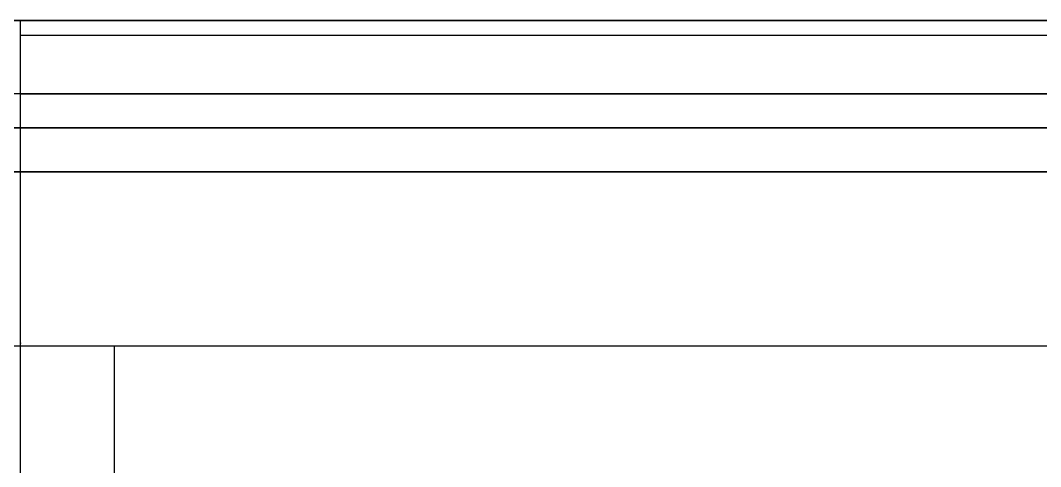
# Model space of a CAD drawing. Header units: centimetres. Extents: x -5.8 to 12.4, y -3.2 to 8.
# Drawn here: x 0 to 3.476, y 1.979 to 3.5 of the extents above; entities that cross this region are included whole.
import ezdxf

# ---------------------------------------------------------------- set-up
doc = ezdxf.new("R2010")
doc.units = ezdxf.units.CM
doc.header["$MEASUREMENT"] = 0
for name, color, linetype in [('2 - Base_Base Skirt XY', 7, 'Continuous'), ('2 - Base_Excess Cuts', 7, 'Continuous'), ('2 - Base_Panel', 7, 'Continuous'), ('2 - Base_PCB Mount', 7, 'Continuous'), ('2 - Base_Rain Shelter', 7, 'Continuous'), ('2 - Base_Sketch19', 7, 'Continuous'), ('2 - Base_Skirt', 7, 'Continuous'), ('2 - Base_SP_Mount_base', 7, 'Continuous'), ('2 - Base_SP_Mount_Cut', 7, 'Continuous'), ('Breadboard_Sketch1', 7, 'Continuous'), ('Standalone Biodiversity Tool v97_PCB Support', 7, 'Continuous'), ('Standalone Biodiversity Tool v97_Sketch18', 7, 'Continuous'), ('Standalone Biodiversity Tool v97_Skirt cuts', 7, 'Continuous'), ('USB Plug_Base', 7, 'Continuous')]:
    doc.layers.add(name, color=color, linetype=linetype)

# ---------------------------------------------------------------- blocks, each defined once
blk = doc.blocks.new('Breadboard')
at = {"layer": 'Breadboard_Sketch1'}
for p, q in [((6.8769, 2.6334, -3.8995), (-0.1231, 2.6334, -3.8995)), ((-0.1231, 2.6334, -3.8995), (-0.1231, 2.6334, -0.5595)), ((-0.1231, 2.6334, -0.5595), (6.8769, 2.6334, -0.5595)), ((0.0269, 2.6334, -3.1375), (6.1229, 2.6334, -3.1375)), ((0.0269, 2.6334, -1.3595), (0.0269, 2.6334, -3.1375)), ((6.1229, 2.6334, -1.3595), (0.0269, 2.6334, -1.3595)), ((0.0269, 2.6334, -1.6095), (4.5929, 2.6334, -1.6095)), ((4.5929, 2.6334, -2.8875), (0.0269, 2.6334, -2.8875)), ((0.0269, 2.6334, -2.8875), (0.0269, 2.6334, -1.6095))]:
    blk.add_line(p, q, dxfattribs=at)
at = {"layer": 'Breadboard_Sketch1', "extrusion": (0, -1, 0)}
for centre, radius in [((0.1169, -0.8995, -2.6334), 0.17), ((0.1539, -1.4865, -2.6334), 0.0533), ((0.1539, -3.0105, -2.6334), 0.0533), ((0.4079, -3.0105, -2.6334), 0.0533), ((0.4079, -1.4865, -2.6334), 0.0533), ((0.4079, -2.7565, -2.6334), 0.0533), ((0.6619, -1.4865, -2.6334), 0.0533), ((0.6619, -3.0105, -2.6334), 0.0533), ((0.7889, -1.8095, -2.6334), 0.0533), ((0.9159, -1.4865, -2.6334), 0.0533), ((0.9159, -3.0105, -2.6334), 0.0533), ((0.9159, -2.7565, -2.6334), 0.0533), ((1.0429, -1.8095, -2.6334), 0.0533), ((1.1699, -3.0105, -2.6334), 0.0533), ((1.1699, -1.4865, -2.6334), 0.0533), ((1.1699, -2.7565, -2.6334), 0.0533), ((1.2969, -1.8095, -2.6334), 0.0533), ((1.3419, -2.3575, -2.6334), 0.025), ((1.4239, -1.4865, -2.6334), 0.0533), ((1.4239, -2.7565, -2.6334), 0.0533), ((1.4239, -3.0105, -2.6334), 0.0533), ((1.4819, -2.3575, -2.6334), 0.025), ((1.5509, -1.8095, -2.6334), 0.0533), ((1.6779, -3.0105, -2.6334), 0.0533), ((1.6779, -1.4865, -2.6334), 0.0533), ((1.8049, -1.8095, -2.6334), 0.0533), ((1.9319, -1.4865, -2.6334), 0.0533), ((1.9319, -3.0105, -2.6334), 0.0533), ((2.1859, -1.4865, -2.6334), 0.0533), ((2.1859, -3.0105, -2.6334), 0.0533), ((2.4399, -1.4865, -2.6334), 0.0533), ((2.4399, -3.0105, -2.6334), 0.0533), ((2.6939, -3.0105, -2.6334), 0.0533), ((2.6939, -1.4865, -2.6334), 0.0533), ((2.9479, -3.0105, -2.6334), 0.0533), ((2.9479, -1.4865, -2.6334), 0.0533), ((3.2019, -3.0105, -2.6334), 0.0533), ((3.2019, -1.4865, -2.6334), 0.0533)]:
    blk.add_circle(centre, radius, dxfattribs=at)
at = {"layer": 'Breadboard_Sketch1'}
blk.add_point((3.0749, 2.6334, -2.2485), dxfattribs=at)
blk = doc.blocks.new('2-Base')
at = {"layer": '2 - Base_Base Skirt XY'}
for p, q in [((11.2442, 3.5, -0.35), (0, 3.5, -0.35)), ((0, -0.7, -0.35), (0, 3.5, -0.35)), ((0, 3.5, -0.35), (11.2442, 3.5, -0.35))]:
    blk.add_line(p, q, dxfattribs=at)
at = {"layer": '2 - Base_Excess Cuts'}
blk.add_point((0, 2.4), dxfattribs=at)
at = {"layer": '2 - Base_Panel'}
blk.add_line((-5.598, 2.3911, 1.6279), (6.18, 2.3911, -5.1721), dxfattribs=at)
at = {"layer": '2 - Base_PCB Mount'}
for p, q in [((0.2625, 3.25, 3.0132), (-0.1, 3.25, 3.0132)), ((12.1442, 3.25, 1.8), (-0.1, 3.25, 1.7964)), ((4.2684, 3.25, -0.15), (0, 3.25, -0.15)), ((0, 3.25, -0.15), (11.2442, 3.25, -0.15)), ((11.2442, 3.25, 3.7428), (0, 3.25, 3.7428)), ((0, 3.25, 3.7428), (0.5625, 3.25, 3.7428)), ((0.0225, 3.25, 3.6532), (7.0225, 3.25, 3.6532)), ((7.0225, 3.25, 0.3132), (0.0225, 3.25, 0.3132)), ((0.0225, 3.25, 0.3132), (0.0225, 3.25, 3.6532)), ((0.5625, 3.25, 3.3132), (0.5625, 3.25, 3.7428)), ((0.7225, 3.25, -0.15), (0.7225, 3.25, 0.3132)), ((1.3225, 3.25, 0.3132), (1.3225, 3.25, -0.15))]:
    blk.add_line(p, q, dxfattribs=at)
at = {"layer": '2 - Base_PCB Mount', "extrusion": (0, 1, 0)}
for radius in [0.17, 0.155]:
    blk.add_circle((-0.2625, 3.3132, 3.25), radius, dxfattribs=at)
for centre, start, end in [((-0.2625, 3.3132, 3.25), 180, 270), ((-1.0225, 0.3132, 3.25), 0, 180)]:
    blk.add_arc(centre, 0.3, start, end, dxfattribs=at)
at = {"layer": '2 - Base_Rain Shelter'}
for p, q in [((0, 3.5, -0.35), (10.7442, 3.5, -0.35)), ((0, -0.7, -0.35), (0, 3.5, -0.35))]:
    blk.add_line(p, q, dxfattribs=at)
at = {"layer": '2 - Base_Sketch19'}
blk.add_line((-4.7055, 2.3911, 1.3436), (2.4093, 2.3911, -2.7641), dxfattribs=at)
blk.add_point((0, 2.3911), dxfattribs=at)
at = {"layer": '2 - Base_Skirt'}
for p, q in [((0, 3.5, -0.35), (11.2442, 3.5, -0.35)), ((11.2442, 3.5, -0.15), (0, 3.5, -0.15)), ((0, 3.5, 3.7428), (11.2442, 3.5, 3.7428)), ((11.2442, 3.5, 3.9428), (0, 3.5, 3.9428)), ((0, 3.5, 3.7178), (11.2563, 3.5, 3.7178)), ((11.2296, 3.5, 3.9678), (0, 3.5, 3.9678)), ((0, 3.5, -0.5), (11.1571, 3.5, -0.5)), ((11.2562, 3.5, -0.125), (0, 3.5, -0.125)), ((11.1567, 3.5, 4.0928), (0, 3.5, 4.0928)), ((0, 3.5, -0.375), (11.2297, 3.5, -0.375)), ((11.3163, 3.5), (0.05, 3.5)), ((0.05, 3.5), (0.05, 3.5, 3.5928)), ((0.05, 3.5, 3.5928), (11.3169, 3.5, 3.5928))]:
    blk.add_line(p, q, dxfattribs=at)
at = {"layer": '2 - Base_Skirt', "extrusion": (0, -1, 0)}
for centre, radius, start, end in [((0, 3.6428, -3.5), 0.45, 90, 180), ((0, -0.05, -3.5), 0.45, 180, 270), ((0, -0.05, -3.5), 0.325, 180, 270), ((0, 3.6428, -3.5), 0.325, 90, 180), ((0, -0.05, -3.5), 0.3, 180, 270), ((0, 3.6428, -3.5), 0.3, 90, 180), ((0, 3.6428, -3.5), 0.1, 90, 180), ((0, 3.6428, -3.5), 0.075, 90, 180)]:
    blk.add_arc(centre, radius, start, end, dxfattribs=at)
at = {"layer": '2 - Base_Skirt'}
blk.add_point((0, 3.5), dxfattribs=at)
at = {"layer": '2 - Base_SP_Mount_base'}
blk.add_line((-5.598, 2.3911, 1.6279), (6.18, 2.3911, -5.1721), dxfattribs=at)
at = {"layer": '2 - Base_SP_Mount_Cut'}
for p, q in [((-5.598, 2.3911, 1.6279), (6.18, 2.3911, -5.1721)), ((-0.5458, 2.3911, -1.289), (0.3203, 2.3911, -1.789)), ((0.3203, -0.2236, -1.789), (0.3203, 2.3911, -1.789))]:
    blk.add_line(p, q, dxfattribs=at)
blk = doc.blocks.new('USBPlug')
at = {"layer": 'USB Plug_Base'}
for p, q in [((0, -0.7, -0.35), (0, 3.45, -0.35)), ((0, 3.45, -0.35), (10.773, 3.45, -0.35))]:
    blk.add_line(p, q, dxfattribs=at)

msp = doc.modelspace()

# ---------------------------------------------------------------- linework, layer by layer
at = {"layer": 'Standalone Biodiversity Tool v97_PCB Support'}
for p, q in [((0.0625, 2.9834, 0.4532), (-0.1, 2.9834, 0.4532)), ((0.5625, 2.9834, 3.7428), (-0.1, 2.9834, 3.7428)), ((-0.1, 2.9834, 3.0132), (0.5625, 2.9834, 3.0132)), ((0.0625, 2.9834, 0.8532), (-0.1, 2.9834, 0.8532)), ((0.8, 2.9834, -0.35), (0, 2.9834, -0.35)), ((0, 2.9834, 3.9428), (8.1669, 2.9834, 3.9428)), ((0, 2.9834, -0.15), (0.6, 2.9834, -0.15)), ((7.9669, 2.9834, 3.7428), (0, 2.9834, 3.7428)), ((0.0225, 2.9834, 0.3132), (7.0225, 2.9834, 0.3132)), ((7.0225, 2.9834, 3.6532), (0.0225, 2.9834, 3.6532)), ((0.4625, 2.9834, 3.5132), (0.0625, 2.9834, 3.1132)), ((0.0625, 2.9834, 3.5132), (0.4625, 2.9834, 3.1132)), ((0.0625, 2.9834, 0.8532), (0.4625, 2.9834, 0.8532)), ((0.0625, 2.9834, 0.4532), (0.0625, 2.9834, 0.8532)), ((0.4625, 2.9834, 0.4532), (0.0625, 2.9834, 0.4532)), ((0.4625, 2.9834, 0.8532), (0.4625, 2.9834, 0.4532)), ((0.4625, 2.9834, 0.4532), (0.4625, 2.9834, 0.3132)), ((0.5625, 2.9834, 3.0132), (0.5625, 2.9834, 3.7428)), ((0.6, 2.9834, -0.15), (0.8, 2.9834, -0.35))]:
    msp.add_line(p, q, dxfattribs=at)
at = {"layer": 'Standalone Biodiversity Tool v97_PCB Support', "extrusion": (1.27676e-15, -1, -3.9443e-31)}
for radius in [0.3, 0.155]:
    msp.add_circle((0.2625, 3.3132, -2.9834), radius, dxfattribs=at)
at = {"layer": 'Standalone Biodiversity Tool v97_PCB Support', "extrusion": (1.27676e-15, -1, -3.98967e-31)}
msp.add_circle((0.2625, 3.3132, -2.9834), 0.17, dxfattribs=at)
msp.add_circle((0.2625, 3.3132, -2.9834), 0.17, dxfattribs=at)
at = {"layer": 'Standalone Biodiversity Tool v97_PCB Support', "extrusion": (1.27676e-15, -1, -4.08622e-31)}
for centre in [(0.2995, 1.2022, -2.9834), (0.2995, 2.7262, -2.9834), (0.5535, 1.4562, -2.9834), (0.5535, 2.7262, -2.9834), (0.5535, 1.2022, -2.9834), (0.8075, 2.7262, -2.9834), (0.8075, 1.2022, -2.9834), (0.9345, 2.4032, -2.9834), (1.0615, 2.7262, -2.9834), (1.0615, 1.4562, -2.9834), (1.0615, 1.2022, -2.9834), (1.1885, 2.4032, -2.9834), (1.3155, 1.2022, -2.9834), (1.3155, 1.4562, -2.9834), (1.3155, 2.7262, -2.9834), (1.4425, 2.4032, -2.9834), (1.5695, 1.4562, -2.9834), (1.5695, 1.2022, -2.9834), (1.5695, 2.7262, -2.9834), (1.6965, 2.4032, -2.9834), (1.8235, 1.2022, -2.9834), (1.8235, 2.7262, -2.9834), (1.9505, 2.4032, -2.9834), (2.0775, 2.7262, -2.9834), (2.0775, 1.2022, -2.9834), (2.3315, 1.2022, -2.9834), (2.3315, 2.7262, -2.9834), (2.5855, 2.7262, -2.9834), (2.5855, 1.2022, -2.9834), (2.8395, 1.2022, -2.9834), (2.8395, 2.7262, -2.9834), (3.0935, 2.7262, -2.9834), (3.0935, 1.2022, -2.9834), (3.3475, 1.2022, -2.9834), (3.3475, 2.7262, -2.9834)]:
    msp.add_circle(centre, 0.0533, dxfattribs=at)
at = {"layer": 'Standalone Biodiversity Tool v97_PCB Support', "extrusion": (1.27676e-15, -1, -4.08031e-31)}
for centre in [(1.4875, 1.8552, -2.9834), (1.6275, 1.8552, -2.9834)]:
    msp.add_circle(centre, 0.025, dxfattribs=at)
at = {"layer": 'Standalone Biodiversity Tool v97_PCB Support', "extrusion": (1.27676e-15, -1, -3.9443e-31)}
for centre, radius, start, end in [((0, 3.6428, -2.9834), 0.3, 90, 180), ((0, -0.05, -2.9834), 0.1, 180, 270)]:
    msp.add_arc(centre, radius, start, end, dxfattribs=at)
at = {"layer": 'Standalone Biodiversity Tool v97_PCB Support'}
msp.add_point((0.2625, 2.9834, 3.3132), dxfattribs=at)
at = {"layer": 'Standalone Biodiversity Tool v97_Sketch18'}
for p, q in [((0, 3.5, -0.35), (11.2442, 3.5, -0.35)), ((0, -0.7, -0.35), (0, 3.5, -0.35))]:
    msp.add_line(p, q, dxfattribs=at)
at = {"layer": 'Standalone Biodiversity Tool v97_Skirt cuts'}
for p, q in [((8.1669, 3.1334, 3.9428), (0, 3.1334, 3.9428)), ((0, 3.1334, -0.35), (0.8, 3.1334, -0.35)), ((0.6, 3.1334, -0.14), (0, 3.1334, -0.14)), ((0, 3.1334, -0.36), (0.8241, 3.1334, -0.36)), ((0.8, 3.1334, -0.35), (0, 3.1334, -0.35)), ((8.1911, 3.1334, 3.9528), (0, 3.1334, 3.9528)), ((0, 3.1334, 3.7328), (4.1584, 3.1334, 3.7328)), ((0, 3.1334, 3.9428), (8.1669, 3.1334, 3.9428)), ((0, 3.1334, 3.7228), (4.1684, 3.1334, 3.7228)), ((0.61, 3.1334, -0.13), (0, 3.1334, -0.13)), ((0.6, 3.1334, -0.15), (0.6, 3.1334, -0.14)), ((0.8, 3.1334, -0.35), (0.6, 3.1334, -0.15)), ((0.8241, 3.1334, -0.36), (0.61, 3.1334, -0.1459)), ((0.61, 3.1334, -0.1459), (0.61, 3.1334, -0.13)), ((0.8, 3.1334, -0.35), (0.81, 3.1334, -0.36))]:
    msp.add_line(p, q, dxfattribs=at)
at = {"layer": 'Standalone Biodiversity Tool v97_Skirt cuts', "extrusion": (0, -1, 0)}
for centre, radius, start, end in [((0, 3.6428, -3.1334), 0.31, 90, 180), ((0, 3.6428, -3.1334), 0.3, 90, 180), ((0, -0.05, -3.1334), 0.3, 180, 270), ((0, 3.6428, -3.1334), 0.09, 90, 180), ((0, 3.6428, -3.1334), 0.08, 90, 180)]:
    msp.add_arc(centre, radius, start, end, dxfattribs=at)
at = {"layer": 'Standalone Biodiversity Tool v97_Skirt cuts'}
msp.add_point((0, 3.1334), dxfattribs=at)

# ---------------------------------------------------------------- block references
for name, p in [('2-Base', (0, 0)), ('USBPlug', (0, 0)), ('Breadboard', (0.1456, 0.5, 4.2126))]:
    msp.add_blockref(name, p)

doc.saveas('drawing.dxf')
